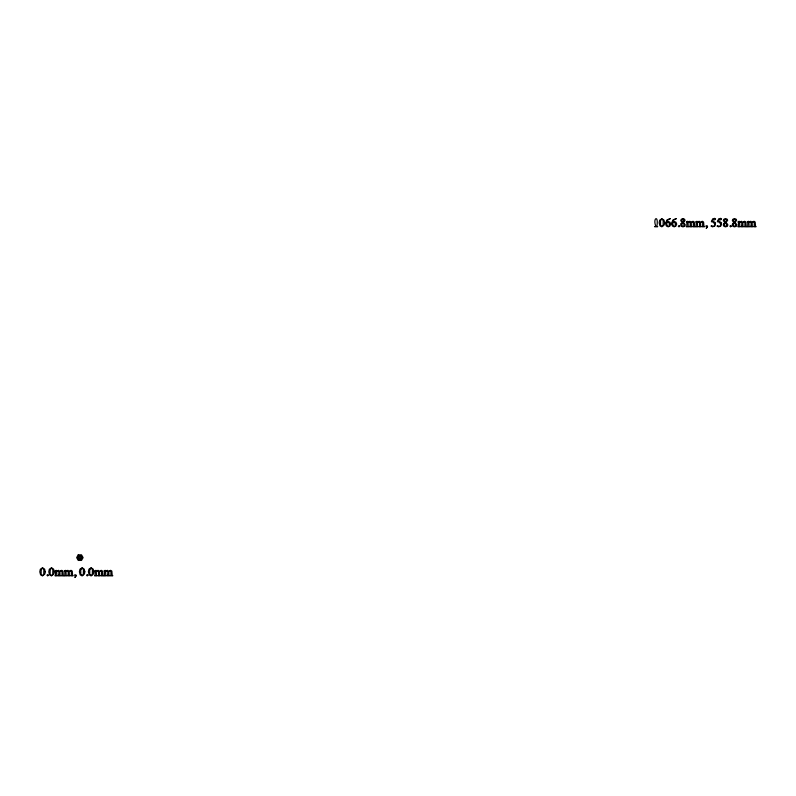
<?xml version="1.0" encoding="UTF-8"?>
<svg xmlns="http://www.w3.org/2000/svg" width="796" height="796" viewBox="0 0 796 796"><rect width="100%" height="100%" fill="white"/><g stroke="black" fill="none" stroke-linecap="round" stroke-linejoin="round"><path stroke-width="1.19" d="M81.411 556.782L81.411 558.454L80.177 559.359L80.177 555.867L78.933 555.867L78.933 559.359M41.153 569.687L41.153 574.085L42.556 575.578L43.74 574.632L43.87 569.638L42.516 568.055L41.153 569.687M50.138 569.687L50.138 574.085L51.551 575.578L52.725 574.632L52.854 569.638L51.501 568.055L50.138 569.687M80.754 569.687L80.764 574.085L82.167 575.578L83.341 574.632L83.471 569.638L82.117 568.055L80.754 569.687M89.739 569.687L89.749 574.085L91.152 575.578L92.326 574.632L92.455 569.638L91.102 568.055L89.739 569.687M660.511 220.621L660.521 225.029L661.924 226.512L663.098 225.576L663.227 220.582L661.874 218.999L660.511 220.621M58.944 574.394L58.785 575.369C56.009 576.065 62.824 576.065 60.058 575.379L59.889 571.657L61.183 570.941L62.028 571.419L61.988 575.418C59.322 576.015 65.939 576.015 63.292 575.438L62.934 571.08L61.67 570.314L59.78 571.329L58.516 570.314L56.645 571.249C57.62 569.249 53.471 571.319 55.591 571.22L55.471 575.488C52.964 575.996 59.531 575.976 56.844 575.458L56.695 571.647L57.302 571.14L58.824 571.518L58.944 574.394M68.257 574.394L68.108 575.369C65.332 576.065 72.147 576.065 69.381 575.379L69.212 571.657L70.496 570.941L71.351 571.419L71.312 575.418C68.645 576.015 75.252 576.015 72.615 575.438L72.247 571.08L70.993 570.314L69.103 571.329L67.829 570.314L65.968 571.249C66.934 569.249 62.785 571.319 64.914 571.22L64.794 575.488C62.287 575.996 68.844 575.976 66.168 575.458L66.008 571.647L66.625 571.14L68.138 571.518L68.257 574.394M98.545 574.394L98.386 575.369C95.619 576.065 102.425 576.065 99.659 575.379L99.5 571.657L100.784 570.941L101.629 571.419L101.589 575.418C98.923 576.015 105.54 576.015 102.893 575.438L102.535 571.08L101.271 570.314L99.381 571.329L98.117 570.314L96.246 571.249C97.221 569.249 93.072 571.319 95.192 571.22L95.072 575.488C92.565 575.996 99.132 575.976 96.455 575.458L96.296 571.647L96.903 571.14L98.425 571.518L98.545 574.394M107.858 574.394L107.709 575.369C104.933 576.065 111.748 576.065 108.982 575.379L108.813 571.657L110.097 570.941L110.952 571.419L110.913 575.418C108.246 576.015 114.863 576.015 112.216 575.438L111.848 571.08L110.594 570.314L108.704 571.329L107.43 570.314L105.569 571.249C106.545 569.249 102.395 571.319 104.515 571.22L104.395 575.488C101.888 575.996 108.445 575.976 105.769 575.458L105.619 571.647L106.226 571.14L107.749 571.518L107.858 574.394M690.281 225.338L690.132 226.313C687.356 227.009 694.172 226.999 691.396 226.313L691.236 222.601L692.52 221.885L693.366 222.363L693.326 226.363C690.659 226.959 697.276 226.95 694.639 226.382L694.271 222.024L693.008 221.258L691.127 222.273L689.853 221.258L687.983 222.184C688.958 220.194 684.809 222.263 686.928 222.154L686.809 226.432C684.301 226.93 690.868 226.92 688.192 226.402L688.033 222.591L688.639 222.074L690.162 222.452L690.281 225.338M699.594 225.338L699.445 226.313C696.669 227.009 703.485 226.999 700.719 226.313L700.55 222.601L701.843 221.885L702.689 222.363L702.649 226.363C699.982 226.959 706.599 226.95 703.953 226.382L703.584 222.024L702.331 221.258L700.44 222.273L699.177 221.258L697.306 222.184C698.281 220.213 694.122 222.263 696.251 222.154L696.132 226.432C693.624 226.93 700.182 226.92 697.505 226.402L697.356 222.591L697.963 222.074L699.485 222.452L699.594 225.338M741.862 225.338L741.713 226.313C738.937 227.009 745.752 226.999 742.986 226.313L742.817 222.601L744.101 221.885L744.947 222.363L744.917 226.363C742.25 226.959 748.857 226.95 746.22 226.382L745.852 222.024L744.598 221.258L742.708 222.273L741.434 221.258L739.574 222.184C740.539 220.213 736.39 222.263 738.509 222.154L738.389 226.432C735.882 226.93 742.449 226.92 739.773 226.402L739.613 222.591L740.22 222.074L741.743 222.452L741.862 225.338M751.185 225.338L751.026 226.313C748.25 227.009 755.066 226.999 752.3 226.313L752.13 222.601L753.424 221.885L754.27 222.363L754.23 226.363C751.563 226.959 758.18 226.95 755.533 226.382L755.175 222.024L753.912 221.258L752.021 222.273L750.757 221.258L748.887 222.184C749.862 220.213 745.703 222.263 747.832 222.154L747.713 226.432C745.205 226.93 751.772 226.92 749.086 226.402L748.937 222.591L749.543 222.074L751.066 222.452L751.185 225.338M45.223 571.767L44.865 573.966L42.486 575.906L40.596 574.851L39.8 571.817L40.327 569.22L42.546 567.737L44.636 569.15L45.223 571.767M54.208 571.767L53.849 573.966L51.471 575.906L49.581 574.851L48.785 571.817L49.322 569.22L51.531 567.737L53.621 569.15L54.208 571.767M84.824 571.767L84.466 573.966L82.097 575.906L80.197 574.851L79.401 571.817L79.938 569.22L82.147 567.737L84.237 569.15L84.824 571.767M93.809 571.767L93.45 573.966L91.082 575.906L89.182 574.851L88.386 571.817L88.923 569.22L91.132 567.737L93.222 569.15L93.809 571.767M664.58 222.711L664.222 224.91L661.854 226.84L659.954 225.795L659.158 222.761L659.695 220.164L661.904 218.681L663.993 220.094L664.58 222.711M666.74 222.671L666.968 225.586L668.252 226.502L669.267 225.915L669.337 223.139L667.943 222.134L666.74 222.671M672.729 222.671L672.958 225.586L674.242 226.502L675.257 225.915L675.326 223.139L673.933 222.134L672.729 222.671M681.794 223.815L681.983 226.064L684.053 226.163L684.033 224.193L682.53 222.989L681.794 223.815M724.4 223.815L724.579 226.064L726.648 226.163L726.629 224.193L725.126 222.989L724.4 223.815M733.385 223.815L733.564 226.064L735.633 226.163L735.613 224.193L734.111 222.989L733.385 223.815M711.415 221.666L713.306 222.184L714.917 224.363L714.42 225.825L713.236 226.412L711.534 225.666L711.017 226.104L712.529 226.86L714.858 225.994L715.564 222.741L712.301 220.771L712.798 219.746C716.33 220.8 716.778 217.129 712.718 218.81L711.435 221.606M717.405 221.666L719.295 222.184L720.907 224.363L720.41 225.825L719.226 226.412L717.524 225.666L717.007 226.104L718.519 226.86L720.848 225.994L721.554 222.741L718.29 220.771L718.788 219.746C722.32 220.8 722.768 217.129 718.708 218.81L717.425 221.606M655.615 225.676L655.397 226.363C651.834 226.95 660.352 226.89 656.879 226.422C658.879 214.562 652.75 217.895 655.615 225.676M684.232 220.323L683.107 222.064L681.615 220.154L682.849 218.99L684.232 220.323M726.828 220.323L725.703 222.064L724.211 220.154L725.445 218.99L726.828 220.323M735.812 220.323L734.688 222.064L733.196 220.154L734.429 218.99L735.812 220.323M75.779 575.966L74.894 577.498L76.247 575.667L75.948 574.861L74.734 574.792L74.774 575.717L75.779 575.966M707.117 226.91L706.241 228.442L707.584 226.611L707.296 225.805L706.072 225.736L706.112 226.661L707.117 226.91M670.65 224.074L669.963 226.004L668.172 226.86L666.302 225.895L665.456 223.328L667.088 219.786C674.879 217.298 666.65 218.98 666.889 222.104L668.451 221.587L670.013 222.233L670.65 224.074M676.64 224.074L675.953 226.004L674.162 226.86L672.292 225.895L671.446 223.328L673.078 219.786C680.869 217.298 672.64 218.98 672.879 222.104L674.441 221.587L676.003 222.233L676.64 224.074M681.127 223.626L680.66 224.94L681.336 226.333L682.978 226.86L684.669 226.283L685.306 224.87L683.456 222.303L685.077 220.353L684.52 219.179L683.028 218.661L681.366 219.199L680.719 220.512L682.212 222.741L681.127 223.626M723.733 223.626L723.256 224.94L723.932 226.333L725.574 226.86L727.275 226.283L727.902 224.87L726.052 222.303L727.673 220.353L727.126 219.179L725.624 218.661L723.962 219.199L723.315 220.512L724.808 222.741L723.733 223.626M732.718 223.626L732.24 224.94L732.917 226.333L734.559 226.86L736.26 226.283L736.887 224.87L735.036 222.303L736.658 220.353L736.111 219.179L734.608 218.661L732.947 219.199L732.3 220.512L733.793 222.741L732.718 223.626M48.297 575.259L47.641 575.926L46.974 575.259L47.641 574.603L48.297 575.259M87.898 575.259L87.242 575.926L86.575 575.259L87.242 574.603L87.898 575.259M679.635 226.203L678.978 226.87L678.311 226.203L678.978 225.547L679.635 226.203M731.226 226.203L730.559 226.87L729.892 226.203L730.559 225.547L731.226 226.203M78.257 554.812L76.635 557.618L78.257 560.424L81.5 560.424L83.122 557.618L81.5 554.812L78.257 554.812M78.764 555.698L77.66 557.618L78.764 559.538L80.993 559.538L82.097 557.618L80.993 555.698L78.764 555.698"/></g></svg>
